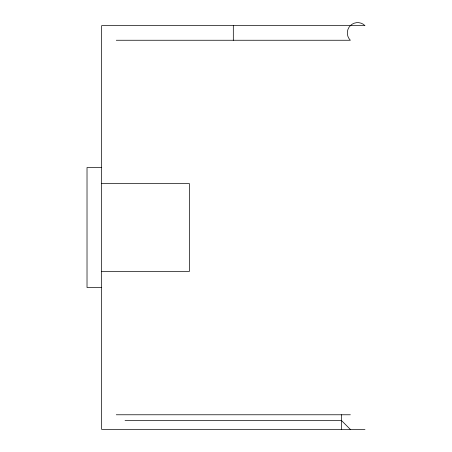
<?xml version="1.0" encoding="UTF-8"?>
<svg xmlns="http://www.w3.org/2000/svg" width="452" height="452" viewBox="0 0 452 452"><rect width="100%" height="100%" fill="white"/><g stroke="black" fill="none" stroke-linecap="round" stroke-linejoin="round"><path stroke-width="0.68" d="M116.277 40.256L350.351 40.256A10.345 10.345 0 0 1 350.351 25.628A10.345 10.345 0 0 1 364.979 25.628L101.649 25.628L101.649 429.4L364.979 429.4M101.649 167.534L87.021 167.534L87.021 287.495L101.649 287.495M101.649 183.625L189.428 183.625L189.428 271.403L101.649 271.403M116.277 414.772L350.351 414.772M125.057 420.62L341.571 420.62L350.351 429.4M341.571 414.772L341.571 429.4M233.317 25.628L233.317 40.256"/></g></svg>
